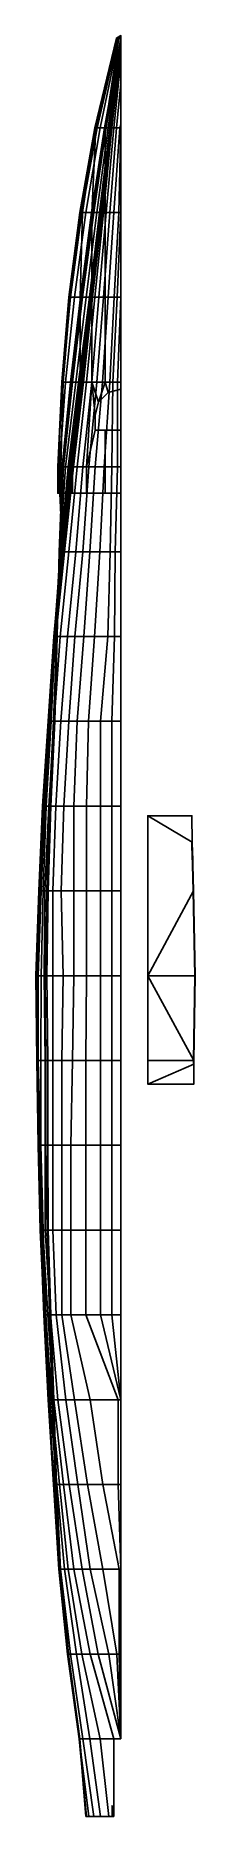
# Model space of a CAD drawing. Extents: x -4.7 to 4.1, y -48.9 to 48.9.
import ezdxf

# ---------------------------------------------------------------- set-up
doc = ezdxf.new("R2010")
doc.units = 0
doc.layers.add('H2', color=6, linetype='CONTINUOUS')
doc.layers.add('S2', color=6, linetype='CONTINUOUS')

msp = doc.modelspace()

# ---------------------------------------------------------------- linework, layer by layer
at = {"layer": 'H2'}
for points in [[(-0.25, 48.79, 4.86), (0, 48.93, 4.86), (0, 48.92, 4.9), (-0.2, 48.79, 4.9)], [(-0.25, 48.79, 4.81), (0, 48.93, 4.81), (0, 48.93, 4.86), (-0.25, 48.79, 4.86)], [(-0.21, 48.79, 4.7), (0, 48.92, 4.7), (0, 48.93, 4.81), (-0.25, 48.79, 4.81)], [(-1.36, 43.87, 4.52), (-0.19, 48.79, 4.52), (-0.21, 48.79, 4.7), (-1.44, 43.87, 4.7)], [(-1.44, 43.87, 4.7), (-0.21, 48.79, 4.7), (-0.25, 48.79, 4.81), (-1.43, 43.87, 4.83)], [(-1.43, 43.87, 4.83), (-0.25, 48.79, 4.81), (-0.25, 48.79, 4.86), (-1.42, 43.87, 4.86)], [(-1.42, 43.87, 4.86), (-0.25, 48.79, 4.86), (-0.2, 48.79, 4.9), (-1.39, 43.87, 4.9)], [(-1.39, 43.87, 4.9), (-0.2, 48.79, 4.9), (-0.12, 48.79, 4.92), (-0.87, 43.87, 4.98)], [(-1.31, 43.87, 4.35), (-0.17, 48.79, 4.35), (-0.19, 48.79, 4.52), (-1.36, 43.87, 4.52)], [(-1.15, 43.87, 3.82), (-0.11, 48.79, 3.82), (-0.17, 48.79, 4.35), (-1.31, 43.87, 4.35)], [(-0.91, 43.87, 2.72), (0, 48.79, 2.72), (-0.11, 48.79, 3.82), (-1.15, 43.87, 3.82)], [(-0.89, 43.87, 2.54), (0, 48.78, 2.54), (0, 48.79, 2.72), (-0.91, 43.87, 2.72)], [(-0.82, 43.87, 2.2), (0, 48.75, 2.2), (0, 48.78, 2.54), (-0.89, 43.87, 2.54)], [(-0.87, 43.87, 4.98), (-0.12, 48.79, 4.92), (0, 48.79, 4.92), (0, 43.87, 5.02)], [(-0.71, 43.87, 1.35), (0, 48.7, 1.35), (0, 48.75, 2.2), (-0.82, 43.87, 2.2)], [(-0.62, 43.87, 0.42), (0, 48.62, 0.42), (0, 48.7, 1.35), (-0.71, 43.87, 1.35)], [(-0.59, 43.87), (0, 48.6), (0, 48.62, 0.42), (-0.62, 43.87, 0.42)], [(-0.58, 43.87, -0.25), (0, 48.58, -0.25), (0, 48.6), (-0.59, 43.87)], [(-0.56, 43.87, -0.53), (0, 48.53, -0.53), (0, 48.58, -0.25), (-0.58, 43.87, -0.25)], [(-0.54, 43.87, -0.83), (0, 48.47, -0.83), (0, 48.53, -0.53), (-0.56, 43.87, -0.53)], [(-0.51, 43.87, -1.38), (0, 48.17, -1.38), (0, 48.47, -0.83), (-0.54, 43.87, -0.83)], [(-0.4, 43.87, -1.91), (0, 47.58, -1.91), (0, 48.17, -1.38), (-0.51, 43.87, -1.38)], [(-0.19, 48.79, 4.52), (0, 48.9, 4.52), (0, 48.92, 4.7), (-0.21, 48.79, 4.7)], [(-0.2, 48.79, 4.9), (0, 48.92, 4.9), (0, 48.92, 4.9), (-0.12, 48.79, 4.92)], [(-0.17, 48.79, 4.35), (0, 48.89, 4.35), (0, 48.9, 4.52), (-0.19, 48.79, 4.52)], [(-0.11, 48.79, 3.82), (0, 48.85, 3.82), (0, 48.89, 4.35), (-0.17, 48.79, 4.35)], [(-0.12, 48.79, 4.92), (0, 48.92, 4.9), (0, 48.92, 4.9), (0, 48.79, 4.92)], [(0, 48.79, 2.72), (0, 48.79, 2.72), (0, 48.85, 3.82), (-0.11, 48.79, 3.82)], [(-0.25, 43.87, -2.29), (0, 46.3, -2.29), (0, 47.58, -1.91), (-0.4, 43.87, -1.91)], [(-0.06, 43.87, -2.61), (0, 44.05, -2.61), (0, 46.3, -2.29), (-0.25, 43.87, -2.29)], [(0, 43.87, -2.64), (0, 43.87, -2.64), (0, 44.05, -2.61), (-0.06, 43.87, -2.61)], [(-2.26, 39.21, 4.61), (-1.44, 43.87, 4.7), (-1.43, 43.87, 4.83), (-2.2, 39.21, 4.76)], [(-2.22, 39.21, 4.52), (-1.36, 43.87, 4.52), (-1.44, 43.87, 4.7), (-2.26, 39.21, 4.61)], [(-2.15, 39.21, 4.35), (-1.31, 43.87, 4.35), (-1.36, 43.87, 4.52), (-2.22, 39.21, 4.52)], [(-2.2, 39.21, 4.76), (-1.43, 43.87, 4.83), (-1.42, 43.87, 4.86), (-2.11, 39.21, 4.81)], [(-1.94, 39.21, 3.82), (-1.15, 43.87, 3.82), (-1.31, 43.87, 4.35), (-2.15, 39.21, 4.35)], [(-2.11, 39.21, 4.81), (-1.42, 43.87, 4.86), (-1.39, 43.87, 4.9), (-1.61, 39.21, 4.9)], [(-1.62, 39.21, 2.72), (-0.91, 43.87, 2.72), (-1.15, 43.87, 3.82), (-1.94, 39.21, 3.82)], [(-1.58, 39.21, 2.54), (-0.89, 43.87, 2.54), (-0.91, 43.87, 2.72), (-1.62, 39.21, 2.72)], [(-1.61, 39.21, 4.9), (-1.39, 43.87, 4.9), (-0.87, 43.87, 4.98), (-0.87, 39.21, 4.98)], [(-1.49, 39.21, 2.2), (-0.82, 43.87, 2.2), (-0.89, 43.87, 2.54), (-1.58, 39.21, 2.54)], [(-1.33, 39.21, 1.35), (-0.71, 43.87, 1.35), (-0.82, 43.87, 2.2), (-1.49, 39.21, 2.2)], [(-1.19, 39.21, 0.42), (-0.62, 43.87, 0.42), (-0.71, 43.87, 1.35), (-1.33, 39.21, 1.35)], [(-1.13, 39.21), (-0.59, 43.87), (-0.62, 43.87, 0.42), (-1.19, 39.21, 0.42)], [(-1.11, 39.21, -0.25), (-0.58, 43.87, -0.25), (-0.59, 43.87), (-1.13, 39.21)], [(-1.07, 39.21, -0.53), (-0.56, 43.87, -0.53), (-0.58, 43.87, -0.25), (-1.11, 39.21, -0.25)], [(-1.04, 39.21, -0.83), (-0.54, 43.87, -0.83), (-0.56, 43.87, -0.53), (-1.07, 39.21, -0.53)], [(-0.97, 39.21, -1.38), (-0.51, 43.87, -1.38), (-0.54, 43.87, -0.83), (-1.04, 39.21, -0.83)], [(-0.82, 39.21, -1.91), (-0.4, 43.87, -1.91), (-0.51, 43.87, -1.38), (-0.97, 39.21, -1.38)], [(-0.87, 39.21, 4.98), (-0.87, 43.87, 4.98), (0, 43.87, 5.02), (0, 39.21, 5.02)], [(-0.62, 39.21, -2.29), (-0.25, 43.87, -2.29), (-0.4, 43.87, -1.91), (-0.82, 39.21, -1.91)], [(-0.4, 39.21, -2.61), (-0.06, 43.87, -2.61), (-0.25, 43.87, -2.29), (-0.62, 39.21, -2.29)], [(-0.12, 39.21, -2.9), (0, 43.87, -2.64), (-0.06, 43.87, -2.61), (-0.4, 39.21, -2.61)], [(0, 39.21, -2.93), (0, 43.87, -2.64), (0, 43.87, -2.64), (-0.12, 39.21, -2.9)], [(-2.83, 34.55, 4.45), (-2.22, 39.21, 4.52), (-2.26, 39.21, 4.61), (-2.87, 34.55, 4.54)], [(-2.87, 34.55, 4.54), (-2.26, 39.21, 4.61), (-2.2, 39.21, 4.76), (-2.8, 34.55, 4.69)], [(-2.78, 34.55, 4.35), (-2.15, 39.21, 4.35), (-2.22, 39.21, 4.52), (-2.83, 34.55, 4.45)], [(-2.8, 34.55, 4.69), (-2.2, 39.21, 4.76), (-2.11, 39.21, 4.81), (-2.25, 34.55, 4.81)], [(-2.56, 34.55, 3.82), (-1.94, 39.21, 3.82), (-2.15, 39.21, 4.35), (-2.78, 34.55, 4.35)], [(-2.23, 34.55, 2.72), (-1.62, 39.21, 2.72), (-1.94, 39.21, 3.82), (-2.56, 34.55, 3.82)], [(-2.25, 34.55, 4.81), (-2.11, 39.21, 4.81), (-1.61, 39.21, 4.9), (-1.61, 34.55, 4.9)], [(-2.19, 34.55, 2.54), (-1.58, 39.21, 2.54), (-1.62, 39.21, 2.72), (-2.23, 34.55, 2.72)], [(-2.11, 34.55, 2.2), (-1.49, 39.21, 2.2), (-1.58, 39.21, 2.54), (-2.19, 34.55, 2.54)], [(-1.92, 34.55, 1.35), (-1.33, 39.21, 1.35), (-1.49, 39.21, 2.2), (-2.11, 34.55, 2.2)], [(-1.74, 34.55, 0.42), (-1.19, 39.21, 0.42), (-1.33, 39.21, 1.35), (-1.92, 34.55, 1.35)], [(-1.67, 34.55), (-1.13, 39.21), (-1.19, 39.21, 0.42), (-1.74, 34.55, 0.42)], [(-1.64, 34.55, -0.25), (-1.11, 39.21, -0.25), (-1.13, 39.21), (-1.67, 34.55)], [(-1.59, 34.55, -0.53), (-1.07, 39.21, -0.53), (-1.11, 39.21, -0.25), (-1.64, 34.55, -0.25)], [(-1.61, 34.55, 4.9), (-1.61, 39.21, 4.9), (-0.87, 39.21, 4.98), (-0.87, 34.55, 4.98)], [(-1.56, 34.55, -0.83), (-1.04, 39.21, -0.83), (-1.07, 39.21, -0.53), (-1.59, 34.55, -0.53)], [(-1.44, 34.55, -1.38), (-0.97, 39.21, -1.38), (-1.04, 39.21, -0.83), (-1.56, 34.55, -0.83)], [(-1.22, 34.55, -1.91), (-0.82, 39.21, -1.91), (-0.97, 39.21, -1.38), (-1.44, 34.55, -1.38)], [(-0.97, 34.55, -2.29), (-0.62, 39.21, -2.29), (-0.82, 39.21, -1.91), (-1.22, 34.55, -1.91)], [(-0.7, 34.55, -2.61), (-0.4, 39.21, -2.61), (-0.62, 39.21, -2.29), (-0.97, 34.55, -2.29)], [(-0.87, 34.55, 4.98), (-0.87, 39.21, 4.98), (0, 39.21, 5.02), (0, 34.55, 5.02)], [(-0.37, 34.55, -2.9), (-0.12, 39.21, -2.9), (-0.4, 39.21, -2.61), (-0.7, 34.55, -2.61)], [(-0.2, 34.55, -3.02), (0, 39.21, -2.93), (-0.12, 39.21, -2.9), (-0.37, 34.55, -2.9)], [(0, 34.55, -3.14), (0, 39.21, -2.93), (0, 39.21, -2.93), (-0.2, 34.55, -3.02)], [(-3.22, 29.89, 4.35), (-2.78, 34.55, 4.35), (-2.83, 34.55, 4.45), (-3.26, 29.89, 4.45)], [(-3.26, 29.89, 4.45), (-2.83, 34.55, 4.45), (-2.87, 34.55, 4.54), (-3.26, 29.89, 4.54)], [(-3.26, 29.89, 4.54), (-2.87, 34.55, 4.54), (-2.8, 34.55, 4.69), (-3.19, 29.89, 4.69)], [(-3.05, 29.89, 3.82), (-2.56, 34.55, 3.82), (-2.78, 34.55, 4.35), (-3.22, 29.89, 4.35)], [(-3.19, 29.89, 4.69), (-2.8, 34.55, 4.69), (-2.25, 34.55, 4.81), (-2.25, 29.89, 4.89)], [(-2.77, 29.89, 2.72), (-2.23, 34.55, 2.72), (-2.56, 34.55, 3.82), (-3.05, 29.89, 3.82)], [(-2.74, 29.89, 2.54), (-2.19, 34.55, 2.54), (-2.23, 34.55, 2.72), (-2.77, 29.89, 2.72)], [(-2.67, 29.89, 2.2), (-2.11, 34.55, 2.2), (-2.19, 34.55, 2.54), (-2.74, 29.89, 2.54)], [(-2.49, 29.89, 1.35), (-1.92, 34.55, 1.35), (-2.11, 34.55, 2.2), (-2.67, 29.89, 2.2)], [(-2.33, 29.89, 0.42), (-1.74, 34.55, 0.42), (-1.92, 34.55, 1.35), (-2.49, 29.89, 1.35)], [(-2.25, 29.89), (-1.67, 34.55), (-1.74, 34.55, 0.42), (-2.33, 29.89, 0.42)], [(-2.2, 29.89, -0.25), (-1.64, 34.55, -0.25), (-1.67, 34.55), (-2.25, 29.89)], [(-2.25, 29.89, 4.89), (-2.25, 34.55, 4.81), (-1.61, 34.55, 4.9), (-1.61, 29.89, 4.97)], [(-2.14, 29.89, -0.53), (-1.59, 34.55, -0.53), (-1.64, 34.55, -0.25), (-2.2, 29.89, -0.25)], [(-2.06, 29.89, -0.83), (-1.56, 34.55, -0.83), (-1.59, 34.55, -0.53), (-2.14, 29.89, -0.53)], [(-1.89, 29.89, -1.38), (-1.44, 34.55, -1.38), (-1.56, 34.55, -0.83), (-2.06, 29.89, -0.83)], [(-1.61, 29.89, -1.91), (-1.22, 34.55, -1.91), (-1.44, 34.55, -1.38), (-1.89, 29.89, -1.38)], [(-1.33, 29.89, -2.29), (-0.97, 34.55, -2.29), (-1.22, 34.55, -1.91), (-1.61, 29.89, -1.91)], [(-1.61, 29.89, 4.97), (-1.61, 34.55, 4.9), (-0.87, 34.55, 4.98), (-0.87, 29.89, 5.01)], [(-1.01, 29.89, -2.61), (-0.7, 34.55, -2.61), (-0.97, 34.55, -2.29), (-1.33, 29.89, -2.29)], [(-0.62, 29.89, -2.9), (-0.37, 34.55, -2.9), (-0.7, 34.55, -2.61), (-1.01, 29.89, -2.61)], [(-0.87, 29.89, 5.01), (-0.87, 34.55, 4.98), (0, 34.55, 5.02), (0, 29.89, 5.05)], [(-0.44, 29.89, -3.02), (-0.2, 34.55, -3.02), (-0.37, 34.55, -2.9), (-0.62, 29.89, -2.9)], [(-0.19, 29.89, -3.14), (0, 34.55, -3.14), (-0.2, 34.55, -3.02), (-0.44, 29.89, -3.02)], [(0, 29.89, -3.21), (0, 34.55, -3.14), (0, 34.55, -3.14), (-0.19, 29.89, -3.14)], [(-3.48, 25.23, 4.45), (-3.26, 29.89, 4.45), (-3.26, 29.89, 4.54), (-3.44, 25.23, 4.59)], [(-3.48, 25.23, 4.35), (-3.22, 29.89, 4.35), (-3.26, 29.89, 4.45), (-3.48, 25.23, 4.45)], [(-3.39, 25.23, 3.82), (-3.05, 29.89, 3.82), (-3.22, 29.89, 4.35), (-3.48, 25.23, 4.35)], [(-3.44, 25.23, 4.59), (-3.26, 29.89, 4.54), (-3.19, 29.89, 4.69), (-3.31, 25.23, 4.76)], [(-3.24, 25.23, 2.72), (-2.77, 29.89, 2.72), (-3.05, 29.89, 3.82), (-3.39, 25.23, 3.82)], [(-3.31, 25.23, 4.76), (-3.19, 29.89, 4.69), (-2.25, 29.89, 4.89), (-2.66, 25.23, 4.89)], [(-3.21, 25.23, 2.54), (-2.74, 29.89, 2.54), (-2.77, 29.89, 2.72), (-3.24, 25.23, 2.72)], [(-3.17, 25.23, 2.2), (-2.67, 29.89, 2.2), (-2.74, 29.89, 2.54), (-3.21, 25.23, 2.54)], [(-3.05, 25.23, 1.35), (-2.49, 29.89, 1.35), (-2.67, 29.89, 2.2), (-3.17, 25.23, 2.2)], [(-2.9, 25.23, 0.42), (-2.33, 29.89, 0.42), (-2.49, 29.89, 1.35), (-3.05, 25.23, 1.35)], [(-2.82, 25.23), (-2.25, 29.89), (-2.33, 29.89, 0.42), (-2.9, 25.23, 0.42)], [(-2.76, 25.23, -0.25), (-2.2, 29.89, -0.25), (-2.25, 29.89), (-2.82, 25.23)], [(-2.69, 25.23, -0.53), (-2.14, 29.89, -0.53), (-2.2, 29.89, -0.25), (-2.76, 25.23, -0.25)], [(-2.62, 25.23, -0.83), (-2.06, 29.89, -0.83), (-2.14, 29.89, -0.53), (-2.69, 25.23, -0.53)], [(-2.66, 25.23, 4.89), (-2.25, 29.89, 4.89), (-1.61, 29.89, 4.97), (-1.89, 25.23, 4.97)], [(-2.42, 25.23, -1.38), (-1.89, 29.89, -1.38), (-2.06, 29.89, -0.83), (-2.62, 25.23, -0.83)], [(-2.1, 25.23, -1.91), (-1.61, 29.89, -1.91), (-1.89, 29.89, -1.38), (-2.42, 25.23, -1.38)], [(-1.76, 25.23, -2.29), (-1.33, 29.89, -2.29), (-1.61, 29.89, -1.91), (-2.1, 25.23, -1.91)], [(-1.89, 25.23, 4.97), (-1.61, 29.89, 4.97), (-1.42, 28.08, 4.985), (-1.42, 27.24, 4.985)], [(-1.42, 25.23, -2.61), (-1.01, 29.89, -2.61), (-1.33, 29.89, -2.29), (-1.76, 25.23, -2.29)], [(-1.42, 28.08, 4.985), (-1.61, 29.89, 4.97), (-1.23, 28.79, 4.994), (-1.42, 28.08, 4.985)], [(-1.23, 28.79, 4.994), (-1.61, 29.89, 4.97), (-0.87, 29.89, 5.01), (-1.23, 28.79, 4.994)], [(-0.92, 25.23, -2.9), (-0.62, 29.89, -2.9), (-1.01, 29.89, -2.61), (-1.42, 25.23, -2.61)], [(-0.71, 29.31, 5.017), (-1.23, 28.79, 4.994), (-0.87, 29.89, 5.01), (-0.71, 29.31, 5.017)], [(-0.51, 25.23, -3.12), (-0.44, 29.89, -3.02), (-0.62, 29.89, -2.9), (-0.92, 25.23, -2.9)], [(-0.71, 29.31, 5.017), (-0.87, 29.89, 5.01), (0, 29.89, 5.05), (0, 29.5, 5.05)], [(-0.19, 25.23, -3.21), (-0.19, 29.89, -3.14), (-0.44, 29.89, -3.02), (-0.51, 25.23, -3.12)], [(0, 25.23, -3.21), (0, 29.89, -3.21), (-0.19, 29.89, -3.14), (-0.19, 25.23, -3.21)], [(-1.89, 25.23, 4.97), (-1.42, 27.24, 4.985), (-0.87, 27.24, 5.01), (-0.87, 25.23, 5.01)], [(-0.87, 25.23, 5.01), (-0.87, 27.24, 5.01), (0, 27.24, 5.05), (0, 25.23, 5.05)], [(-3.48, 23.78, 4.45), (-3.48, 25.23, 4.45), (-3.44, 25.23, 4.59), (-3.44, 23.78, 4.59)], [(-3.48, 23.78, 4.35), (-3.48, 25.23, 4.35), (-3.48, 25.23, 4.45), (-3.48, 23.78, 4.45)], [(-3.39, 24.17, 3.72), (-3.39, 25.23, 3.82), (-3.48, 25.23, 4.35), (-3.48, 24.18, 4.35)], [(-3.46, 24.18, 4.35), (-3.46, 25.23, 4.35), (-3.37, 25.23, 3.82), (-3.37, 24.17, 3.72)], [(-3.46, 23.78, 4.45), (-3.46, 25.23, 4.45), (-3.46, 25.23, 4.35), (-3.46, 23.78, 4.35)], [(-3.42, 23.78, 4.59), (-3.42, 25.23, 4.59), (-3.46, 25.23, 4.45), (-3.46, 23.78, 4.45)], [(-3.44, 23.78, 4.59), (-3.44, 25.23, 4.59), (-3.31, 25.23, 4.76), (-3.31, 23.78, 4.76)], [(-3.3, 23.78, 4.75), (-3.3, 25.23, 4.75), (-3.42, 25.23, 4.59), (-3.42, 23.78, 4.59)], [(-3.39, 20.57, 2.2), (-3.17, 25.23, 2.2), (-3.21, 25.23, 2.54), (-3.4, 20.57, 2.54)], [(-3.37, 20.57, 1.35), (-3.05, 25.23, 1.35), (-3.17, 25.23, 2.2), (-3.39, 20.57, 2.2)], [(-3.317, 22.6, 2.54), (-3.24, 25.23, 2.72), (-3.39, 25.23, 3.82), (-3.317, 22.6, 2.54)], [(-3.317, 22.6, 2.54), (-3.39, 25.23, 3.82), (-3.39, 24.17, 3.72), (-3.317, 22.6, 2.54)], [(-3.32, 20.57, 0.42), (-2.9, 25.23, 0.42), (-3.05, 25.23, 1.35), (-3.37, 20.57, 1.35)], [(-3.297, 22.6, 2.54), (-3.37, 25.23, 3.82), (-3.22, 25.23, 2.72), (-3.297, 22.6, 2.54)], [(-3.297, 22.6, 2.54), (-3.37, 24.17, 3.72), (-3.37, 25.23, 3.82), (-3.297, 22.6, 2.54)], [(-3.27, 20.57), (-2.82, 25.23), (-2.9, 25.23, 0.42), (-3.32, 20.57, 0.42)], [(-3.317, 22.6, 2.54), (-3.21, 25.23, 2.54), (-3.24, 25.23, 2.72), (-3.317, 22.6, 2.54)], [(-3.31, 23.78, 4.76), (-3.31, 25.23, 4.76), (-2.66, 25.23, 4.89), (-2.66, 23.78, 4.89)], [(-2.66, 23.78, 4.88), (-2.66, 25.23, 4.88), (-3.3, 25.23, 4.75), (-3.3, 23.78, 4.75)], [(-3.297, 22.6, 2.54), (-3.22, 25.23, 2.72), (-3.19, 25.23, 2.54), (-3.297, 22.6, 2.54)], [(-3.23, 20.57, -0.25), (-2.76, 25.23, -0.25), (-2.82, 25.23), (-3.27, 20.57)], [(-3.2, 20.57, -0.53), (-2.69, 25.23, -0.53), (-2.76, 25.23, -0.25), (-3.23, 20.57, -0.25)], [(-3.1, 20.57, -0.83), (-2.62, 25.23, -0.83), (-2.69, 25.23, -0.53), (-3.2, 20.57, -0.53)], [(-2.87, 20.57, -1.38), (-2.42, 25.23, -1.38), (-2.62, 25.23, -0.83), (-3.1, 20.57, -0.83)], [(-2.48, 20.57, -1.91), (-2.1, 25.23, -1.91), (-2.42, 25.23, -1.38), (-2.87, 20.57, -1.38)], [(-2.66, 23.78, 4.89), (-2.66, 25.23, 4.89), (-1.89, 25.23, 4.97), (-1.89, 23.78, 4.97)], [(-1.89, 23.78, 4.96), (-1.89, 25.23, 4.96), (-2.66, 25.23, 4.88), (-2.66, 23.78, 4.88)], [(-2.1, 20.57, -2.29), (-1.76, 25.23, -2.29), (-2.1, 25.23, -1.91), (-2.48, 20.57, -1.91)], [(-1.72, 20.57, -2.61), (-1.42, 25.23, -2.61), (-1.76, 25.23, -2.29), (-2.1, 20.57, -2.29)], [(-1.89, 23.78, 4.97), (-1.89, 25.23, 4.97), (-0.87, 25.23, 5.01), (-0.87, 23.78, 5.01)], [(-0.87, 23.78, 5), (-0.87, 25.23, 5), (-1.89, 25.23, 4.96), (-1.89, 23.78, 4.96)], [(-1.17, 20.57, -2.9), (-0.92, 25.23, -2.9), (-1.42, 25.23, -2.61), (-1.72, 20.57, -2.61)], [(-0.6, 20.57, -3.12), (-0.51, 25.23, -3.12), (-0.92, 25.23, -2.9), (-1.17, 20.57, -2.9)], [(-0.87, 23.78, 5.01), (-0.87, 25.23, 5.01), (0, 25.23, 5.05), (0, 23.78, 5.05)], [(0, 23.78, 5.04), (0, 25.23, 5.04), (-0.87, 25.23, 5), (-0.87, 23.78, 5)], [(-0.32, 20.57, -3.21), (-0.19, 25.23, -3.21), (-0.51, 25.23, -3.12), (-0.6, 20.57, -3.12)], [(0, 20.57, -3.3), (0, 25.23, -3.21), (-0.19, 25.23, -3.21), (-0.32, 20.57, -3.21)], [(-3.37, 24.17, 3.72), (-3.39, 24.17, 3.72), (-3.48, 24.18, 4.35), (-3.46, 24.18, 4.35)], [(-3.46, 23.78, 4.45), (-3.48, 23.78, 4.45), (-3.44, 23.78, 4.59), (-3.42, 23.78, 4.59)], [(-3.46, 23.78, 4.35), (-3.48, 23.78, 4.35), (-3.48, 23.78, 4.45), (-3.46, 23.78, 4.45)], [(-3.42, 23.78, 4.59), (-3.44, 23.78, 4.59), (-3.31, 23.78, 4.76), (-3.3, 23.78, 4.75)], [(-3.297, 22.6, 2.54), (-3.317, 22.6, 2.54), (-3.39, 24.17, 3.72), (-3.37, 24.17, 3.72)], [(-3.3, 23.78, 4.75), (-3.31, 23.78, 4.76), (-2.66, 23.78, 4.89), (-2.66, 23.78, 4.88)], [(-2.66, 23.78, 4.88), (-2.66, 23.78, 4.89), (-1.89, 23.78, 4.97), (-1.89, 23.78, 4.96)], [(-1.89, 23.78, 4.96), (-1.89, 23.78, 4.97), (-0.87, 23.78, 5.01), (-0.87, 23.78, 5)], [(-0.87, 23.78, 5), (-0.87, 23.78, 5.01), (0, 23.78, 5.05), (0, 23.78, 5.04)], [(-3.7, 15.91), (-3.27, 20.57), (-3.32, 20.57, 0.42), (-3.67, 15.91, 0.42)], [(-3.7, 15.91, -0.25), (-3.23, 20.57, -0.25), (-3.27, 20.57), (-3.7, 15.91)], [(-3.66, 15.91, -0.53), (-3.2, 20.57, -0.53), (-3.23, 20.57, -0.25), (-3.7, 15.91, -0.25)], [(-3.67, 15.91, 0.42), (-3.32, 20.57, 0.42), (-3.37, 20.57, 1.35), (-3.62, 15.91, 1.35)], [(-3.58, 15.91, -0.83), (-3.1, 20.57, -0.83), (-3.2, 20.57, -0.53), (-3.66, 15.91, -0.53)], [(-3.62, 15.91, 1.35), (-3.37, 20.57, 1.35), (-3.39, 20.57, 2.2), (-3.54, 15.91, 2.2)], [(-3.35, 15.91, -1.38), (-2.87, 20.57, -1.38), (-3.1, 20.57, -0.83), (-3.58, 15.91, -0.83)], [(-3.54, 15.91, 2.2), (-3.39, 20.57, 2.2), (-3.4, 20.57, 2.54), (-3.51, 15.91, 2.54)], [(-2.95, 15.91, -1.91), (-2.48, 20.57, -1.91), (-2.87, 20.57, -1.38), (-3.35, 15.91, -1.38)], [(-2.54, 15.91, -2.29), (-2.1, 20.57, -2.29), (-2.48, 20.57, -1.91), (-2.95, 15.91, -1.91)], [(-2.05, 15.91, -2.61), (-1.72, 20.57, -2.61), (-2.1, 20.57, -2.29), (-2.54, 15.91, -2.29)], [(-1.45, 15.91, -2.9), (-1.17, 20.57, -2.9), (-1.72, 20.57, -2.61), (-2.05, 15.91, -2.61)], [(-0.73, 15.91, -3.12), (-0.6, 20.57, -3.12), (-1.17, 20.57, -2.9), (-1.45, 15.91, -2.9)], [(-0.36, 15.91, -3.21), (-0.32, 20.57, -3.21), (-0.6, 20.57, -3.12), (-0.73, 15.91, -3.12)], [(0, 15.91, -3.3), (0, 20.57, -3.3), (-0.32, 20.57, -3.21), (-0.36, 15.91, -3.21)], [(-4, 11.25), (-3.7, 15.91), (-3.67, 15.91, 0.42), (-3.97, 11.25, 0.42)], [(-4, 11.25, -0.25), (-3.7, 15.91, -0.25), (-3.7, 15.91), (-4, 11.25)], [(-3.98, 11.25, -0.53), (-3.66, 15.91, -0.53), (-3.7, 15.91, -0.25), (-4, 11.25, -0.25)], [(-3.91, 11.25, -0.83), (-3.58, 15.91, -0.83), (-3.66, 15.91, -0.53), (-3.98, 11.25, -0.53)], [(-3.97, 11.25, 0.42), (-3.67, 15.91, 0.42), (-3.62, 15.91, 1.35), (-3.85, 11.25, 1.35)], [(-3.68, 11.25, -1.38), (-3.35, 15.91, -1.38), (-3.58, 15.91, -0.83), (-3.91, 11.25, -0.83)], [(-3.85, 11.25, 1.35), (-3.62, 15.91, 1.35), (-3.54, 15.91, 2.2), (-3.72, 11.25, 2.2)], [(-3.72, 11.25, 2.2), (-3.54, 15.91, 2.2), (-3.51, 15.91, 2.54), (-3.65, 11.25, 2.54)], [(-3.31, 11.25, -1.91), (-2.95, 15.91, -1.91), (-3.35, 15.91, -1.38), (-3.68, 11.25, -1.38)], [(-2.87, 11.25, -2.29), (-2.54, 15.91, -2.29), (-2.95, 15.91, -1.91), (-3.31, 11.25, -1.91)], [(-2.41, 11.25, -2.61), (-2.05, 15.91, -2.61), (-2.54, 15.91, -2.29), (-2.87, 11.25, -2.29)], [(-1.78, 11.25, -2.9), (-1.45, 15.91, -2.9), (-2.05, 15.91, -2.61), (-2.41, 11.25, -2.61)], [(-1.12, 11.25, -3.12), (-0.73, 15.91, -3.12), (-1.45, 15.91, -2.9), (-1.78, 11.25, -2.9)], [(-0.5, 11.25, -3.21), (-0.36, 15.91, -3.21), (-0.73, 15.91, -3.12), (-1.12, 11.25, -3.12)], [(0, 11.25, -3.3), (0, 15.91, -3.3), (-0.36, 15.91, -3.21), (-0.5, 11.25, -3.21)], [(-4.28, 6.59, -0.53), (-3.98, 11.25, -0.53), (-4, 11.25, -0.25), (-4.32, 6.59, -0.25)], [(-4.32, 6.59, -0.25), (-4, 11.25, -0.25), (-4, 11.25), (-4.32, 6.59)], [(-4.32, 6.59), (-4, 11.25), (-3.97, 11.25, 0.42), (-4.26, 6.59, 0.42)], [(-4.2, 6.59, -0.83), (-3.91, 11.25, -0.83), (-3.98, 11.25, -0.53), (-4.28, 6.59, -0.53)], [(-4.26, 6.59, 0.42), (-3.97, 11.25, 0.42), (-3.85, 11.25, 1.35), (-4.12, 6.59, 1.35)], [(-3.97, 6.59, -1.38), (-3.68, 11.25, -1.38), (-3.91, 11.25, -0.83), (-4.2, 6.59, -0.83)], [(-4.12, 6.59, 1.35), (-3.85, 11.25, 1.35), (-3.72, 11.25, 2.2), (-3.95, 6.59, 2.2)], [(-3.58, 6.59, -1.91), (-3.31, 11.25, -1.91), (-3.68, 11.25, -1.38), (-3.97, 6.59, -1.38)], [(-3.95, 6.59, 2.2), (-3.72, 11.25, 2.2), (-3.65, 11.25, 2.54), (-3.87, 6.59, 2.52)], [(-3.14, 6.59, -2.29), (-2.87, 11.25, -2.29), (-3.31, 11.25, -1.91), (-3.58, 6.59, -1.91)], [(-2.6, 6.59, -2.61), (-2.41, 11.25, -2.61), (-2.87, 11.25, -2.29), (-3.14, 6.59, -2.29)], [(-1.89, 6.59, -2.9), (-1.78, 11.25, -2.9), (-2.41, 11.25, -2.61), (-2.6, 6.59, -2.61)], [(-1.13, 6.59, -3.12), (-1.12, 11.25, -3.12), (-1.78, 11.25, -2.9), (-1.89, 6.59, -2.9)], [(-0.5, 6.59, -3.23), (-0.5, 11.25, -3.21), (-1.12, 11.25, -3.12), (-1.13, 6.59, -3.12)], [(0, 6.59, -3.3), (0, 11.25, -3.3), (-0.5, 11.25, -3.21), (-0.5, 6.59, -3.23)], [(-4.53, 1.93), (-4.32, 6.59), (-4.26, 6.59, 0.42), (-4.47, 1.93, 0.42)], [(-4.53, 1.93, -0.25), (-4.32, 6.59, -0.25), (-4.32, 6.59), (-4.53, 1.93)], [(-4.48, 1.93, -0.53), (-4.28, 6.59, -0.53), (-4.32, 6.59, -0.25), (-4.53, 1.93, -0.25)], [(-4.4, 1.93, -0.83), (-4.2, 6.59, -0.83), (-4.28, 6.59, -0.53), (-4.48, 1.93, -0.53)], [(-4.47, 1.93, 0.42), (-4.26, 6.59, 0.42), (-4.12, 6.59, 1.35), (-4.28, 1.93, 1.35)], [(-4.19, 1.93, -1.38), (-3.97, 6.59, -1.38), (-4.2, 6.59, -0.83), (-4.4, 1.93, -0.83)], [(-4.28, 1.93, 1.35), (-4.12, 6.59, 1.35), (-3.95, 6.59, 2.2), (-4.08, 1.93, 2.2)], [(-3.75, 1.93, -1.91), (-3.58, 6.59, -1.91), (-3.97, 6.59, -1.38), (-4.19, 1.93, -1.38)], [(-4.08, 1.93, 2.2), (-3.95, 6.59, 2.2), (-3.87, 6.59, 2.52), (-4, 1.93, 2.5)], [(-3.3, 1.93, -2.29), (-3.14, 6.59, -2.29), (-3.58, 6.59, -1.91), (-3.75, 1.93, -1.91)], [(-2.6, 1.93, -2.69), (-2.6, 6.59, -2.61), (-3.14, 6.59, -2.29), (-3.3, 1.93, -2.29)], [(-1.89, 1.93, -2.94), (-1.89, 6.59, -2.9), (-2.6, 6.59, -2.61), (-2.6, 1.93, -2.69)], [(-1.13, 1.93, -3.12), (-1.13, 6.59, -3.12), (-1.89, 6.59, -2.9), (-1.89, 1.93, -2.94)], [(-0.5, 1.93, -3.23), (-0.5, 6.59, -3.23), (-1.13, 6.59, -3.12), (-1.13, 1.93, -3.12)], [(0, 1.93, -3.3), (0, 6.59, -3.3), (-0.5, 6.59, -3.23), (-0.5, 1.93, -3.23)], [(-4.68, -2.73), (-4.53, 1.93), (-4.47, 1.93, 0.42), (-4.61, -2.73, 0.42)], [(-4.68, -2.73, -0.25), (-4.53, 1.93, -0.25), (-4.53, 1.93), (-4.68, -2.73)], [(-4.65, -2.73, -0.53), (-4.48, 1.93, -0.53), (-4.53, 1.93, -0.25), (-4.68, -2.73, -0.25)], [(-4.56, -2.73, -0.83), (-4.4, 1.93, -0.83), (-4.48, 1.93, -0.53), (-4.65, -2.73, -0.53)], [(-4.61, -2.73, 0.42), (-4.47, 1.93, 0.42), (-4.28, 1.93, 1.35), (-4.4, -2.73, 1.35)], [(-4.23, -2.73, -1.55), (-4.19, 1.93, -1.38), (-4.4, 1.93, -0.83), (-4.56, -2.73, -0.83)], [(-4.4, -2.73, 1.35), (-4.28, 1.93, 1.35), (-4.08, 1.93, 2.2), (-4.17, -2.73, 2.2)], [(-3.75, -2.73, -2.06), (-3.75, 1.93, -1.91), (-4.19, 1.93, -1.38), (-4.23, -2.73, -1.55)], [(-4.17, -2.73, 2.2), (-4.08, 1.93, 2.2), (-4, 1.93, 2.5), (-4.08, -2.73, 2.49)], [(-3.19, -2.73, -2.44), (-3.3, 1.93, -2.29), (-3.75, 1.93, -1.91), (-3.75, -2.73, -2.06)], [(-2.6, -2.73, -2.72), (-2.6, 1.93, -2.69), (-3.3, 1.93, -2.29), (-3.19, -2.73, -2.44)], [(-1.89, -2.73, -2.96), (-1.89, 1.93, -2.94), (-2.6, 1.93, -2.69), (-2.6, -2.73, -2.72)], [(-1.13, -2.73, -3.14), (-1.13, 1.93, -3.12), (-1.89, 1.93, -2.94), (-1.89, -2.73, -2.96)], [(-0.5, -2.73, -3.24), (-0.5, 1.93, -3.23), (-1.13, 1.93, -3.12), (-1.13, -2.73, -3.14)], [(0, -2.73, -3.3), (0, 1.93, -3.3), (-0.5, 1.93, -3.23), (-0.5, -2.73, -3.24)], [(-4.64, -7.39), (-4.68, -2.73), (-4.61, -2.73, 0.42), (-4.61, -7.39, 0.42)], [(-4.64, -7.39, -0.25), (-4.68, -2.73, -0.25), (-4.68, -2.73), (-4.64, -7.39)], [(-4.612, -7.39, -0.53), (-4.65, -2.73, -0.53), (-4.68, -2.73, -0.25), (-4.64, -7.39, -0.25)], [(-4.56, -7.39, -0.83), (-4.56, -2.73, -0.83), (-4.65, -2.73, -0.53), (-4.612, -7.39, -0.53)], [(-4.61, -7.39, 0.42), (-4.61, -2.73, 0.42), (-4.4, -2.73, 1.35), (-4.42, -7.39, 1.35)], [(-4.18, -7.39, -1.55), (-4.23, -2.73, -1.55), (-4.56, -2.73, -0.83), (-4.56, -7.39, -0.83)], [(-4.42, -7.39, 1.35), (-4.4, -2.73, 1.35), (-4.17, -2.73, 2.2), (-4.13, -7.39, 2.2)], [(-3.75, -7.39, -2.06), (-3.75, -2.73, -2.06), (-4.23, -2.73, -1.55), (-4.18, -7.39, -1.55)], [(-4.13, -7.39, 2.2), (-4.17, -2.73, 2.2), (-4.08, -2.73, 2.49), (-4.02, -7.39, 2.4)], [(-4.02, -7.39, 2.4), (-4.08, -2.73, 2.49), (-4.08, -2.73, 2.49), (-4.02, -7.39, 2.5)], [(-3.25, -7.39, -2.44), (-3.19, -2.73, -2.44), (-3.75, -2.73, -2.06), (-3.75, -7.39, -2.06)], [(-2.67, -7.39, -2.72), (-2.6, -2.73, -2.72), (-3.19, -2.73, -2.44), (-3.25, -7.39, -2.44)], [(-1.93, -7.39, -2.96), (-1.89, -2.73, -2.96), (-2.6, -2.73, -2.72), (-2.67, -7.39, -2.72)], [(-1.13, -7.39, -3.14), (-1.13, -2.73, -3.14), (-1.89, -2.73, -2.96), (-1.93, -7.39, -2.96)], [(-0.5, -7.39, -3.24), (-0.5, -2.73, -3.24), (-1.13, -2.73, -3.14), (-1.13, -7.39, -3.14)], [(0, -7.39, -3.3), (0, -2.73, -3.3), (-0.5, -2.73, -3.24), (-0.5, -7.39, -3.24)], [(-4.56, -12.05), (-4.64, -7.39), (-4.61, -7.39, 0.42), (-4.56, -12.05, 0.42)], [(-4.54, -12.05, -0.25), (-4.64, -7.39, -0.25), (-4.64, -7.39), (-4.56, -12.05)], [(-4.51, -12.05, -0.53), (-4.612, -7.39, -0.53), (-4.64, -7.39, -0.25), (-4.54, -12.05, -0.25)], [(-4.43, -12.05, -0.83), (-4.56, -7.39, -0.83), (-4.612, -7.39, -0.53), (-4.51, -12.05, -0.53)], [(-4.56, -12.05, 0.42), (-4.61, -7.39, 0.42), (-4.42, -7.39, 1.35), (-4.42, -12.05, 1.35)], [(-4.18, -12.05, -1.38), (-4.18, -7.39, -1.55), (-4.56, -7.39, -0.83), (-4.43, -12.05, -0.83)], [(-4.42, -12.05, 1.35), (-4.42, -7.39, 1.35), (-4.13, -7.39, 2.2), (-4.13, -12.05, 2.2)], [(-3.75, -12.05, -1.96), (-3.75, -7.39, -2.06), (-4.18, -7.39, -1.55), (-4.18, -12.05, -1.38)], [(-4.13, -12.05, 2.2), (-4.13, -7.39, 2.2), (-4.02, -7.39, 2.4), (-4.02, -12.05, 2.4)], [(-4.02, -12.05, 2.4), (-4.02, -7.39, 2.4), (-4.02, -7.39, 2.5), (-4.02, -12.05, 2.5)], [(-3.25, -12.05, -2.38), (-3.25, -7.39, -2.44), (-3.75, -7.39, -2.06), (-3.75, -12.05, -1.96)], [(-2.76, -12.05, -2.68), (-2.67, -7.39, -2.72), (-3.25, -7.39, -2.44), (-3.25, -12.05, -2.38)], [(-1.93, -12.05, -2.96), (-1.93, -7.39, -2.96), (-2.67, -7.39, -2.72), (-2.76, -12.05, -2.68)], [(-1.13, -12.05, -3.14), (-1.13, -7.39, -3.14), (-1.93, -7.39, -2.96), (-1.93, -12.05, -2.96)], [(-0.5, -12.05, -3.24), (-0.5, -7.39, -3.24), (-1.13, -7.39, -3.14), (-1.13, -12.05, -3.14)], [(0, -12.05, -3.3), (0, -7.39, -3.3), (-0.5, -7.39, -3.24), (-0.5, -12.05, -3.24)], [(-4.43, -16.71, 0.42), (-4.56, -12.05, 0.42), (-4.42, -12.05, 1.35), (-4.28, -16.71, 1.35)], [(-4.44, -16.71), (-4.56, -12.05), (-4.56, -12.05, 0.42), (-4.43, -16.71, 0.42)], [(-4.43, -16.71, -0.25), (-4.54, -12.05, -0.25), (-4.56, -12.05), (-4.44, -16.71)], [(-4.38, -16.71, -0.53), (-4.51, -12.05, -0.53), (-4.54, -12.05, -0.25), (-4.43, -16.71, -0.25)], [(-4.31, -16.71, -0.83), (-4.43, -12.05, -0.83), (-4.51, -12.05, -0.53), (-4.38, -16.71, -0.53)], [(-4.18, -16.71, -1.16), (-4.18, -12.05, -1.38), (-4.43, -12.05, -0.83), (-4.31, -16.71, -0.83)], [(-4.28, -16.71, 1.35), (-4.42, -12.05, 1.35), (-4.13, -12.05, 2.2), (-4.07, -16.71, 2.2)], [(-3.75, -16.71, -1.8), (-3.75, -12.05, -1.96), (-4.18, -12.05, -1.38), (-4.18, -16.71, -1.16)], [(-4.07, -16.71, 2.2), (-4.13, -12.05, 2.2), (-4.02, -12.05, 2.4), (-4, -16.71, 2.4)], [(-4, -16.71, 2.4), (-4.02, -12.05, 2.4), (-4.02, -12.05, 2.5), (-4, -16.71, 2.5)], [(-3.25, -16.71, -2.25), (-3.25, -12.05, -2.38), (-3.75, -12.05, -1.96), (-3.75, -16.71, -1.8)], [(-2.76, -16.71, -2.52), (-2.76, -12.05, -2.68), (-3.25, -12.05, -2.38), (-3.25, -16.71, -2.25)], [(-1.93, -16.71, -2.87), (-1.93, -12.05, -2.96), (-2.76, -12.05, -2.68), (-2.76, -16.71, -2.52)], [(-1.13, -16.71, -3.1), (-1.13, -12.05, -3.14), (-1.93, -12.05, -2.96), (-1.93, -16.71, -2.87)], [(-0.5, -16.71, -3.23), (-0.5, -12.05, -3.24), (-1.13, -12.05, -3.14), (-1.13, -16.71, -3.1)], [(0, -16.71, -3.3), (0, -12.05, -3.3), (-0.5, -12.05, -3.24), (-0.5, -16.71, -3.23)], [(-4.19, -21.37, -0.25), (-4.43, -16.71, -0.25), (-4.44, -16.71), (-4.23, -21.37)], [(-4.23, -21.37), (-4.44, -16.71), (-4.43, -16.71, 0.42), (-4.24, -21.37, 0.42)], [(-4.13, -21.37, -0.53), (-4.38, -16.71, -0.53), (-4.43, -16.71, -0.25), (-4.19, -21.37, -0.25)], [(-4.24, -21.37, 0.42), (-4.43, -16.71, 0.42), (-4.28, -16.71, 1.35), (-4.14, -21.37, 1.35)], [(-4.03, -21.37, -0.83), (-4.31, -16.71, -0.83), (-4.38, -16.71, -0.53), (-4.13, -21.37, -0.53)], [(-3.88, -21.37, -1.16), (-4.18, -16.71, -1.16), (-4.31, -16.71, -0.83), (-4.03, -21.37, -0.83)], [(-4.14, -21.37, 1.35), (-4.28, -16.71, 1.35), (-4.07, -16.71, 2.2), (-3.94, -21.37, 2.2)], [(-3.57, -21.37, -1.65), (-3.75, -16.71, -1.8), (-4.18, -16.71, -1.16), (-3.88, -21.37, -1.16)], [(-3.94, -21.37, 2.2), (-4.07, -16.71, 2.2), (-4, -16.71, 2.4), (-3.87, -21.37, 2.42)], [(-3.87, -21.37, 2.42), (-4, -16.71, 2.4), (-4, -16.71, 2.5), (-3.87, -21.37, 2.5)], [(-3.25, -21.37, -1.96), (-3.25, -16.71, -2.25), (-3.75, -16.71, -1.8), (-3.57, -21.37, -1.65)], [(-2.76, -21.37, -2.31), (-2.76, -16.71, -2.52), (-3.25, -16.71, -2.25), (-3.25, -21.37, -1.96)], [(-1.93, -21.37, -2.69), (-1.93, -16.71, -2.87), (-2.76, -16.71, -2.52), (-2.76, -21.37, -2.31)], [(-1.13, -21.37, -2.91), (-1.13, -16.71, -3.1), (-1.93, -16.71, -2.87), (-1.93, -21.37, -2.69)], [(-0.5, -21.37, -3.06), (-0.5, -16.71, -3.23), (-1.13, -16.71, -3.1), (-1.13, -21.37, -2.91)], [(0, -21.37, -3.16), (0, -16.71, -3.3), (-0.5, -16.71, -3.23), (-0.5, -21.37, -3.06)], [(-4.01, -26.03, 0.25), (-4.23, -21.37), (-4.24, -21.37, 0.42), (-4.01, -26.03, 0.77)], [(-4.01, -26.03, 0.77), (-4.24, -21.37, 0.42), (-4.14, -21.37, 1.35), (-3.95, -26.03, 1.35)], [(-3.91, -26.03, -0.25), (-4.19, -21.37, -0.25), (-4.23, -21.37), (-4.01, -26.03, 0.25)], [(-3.83, -26.03, -0.53), (-4.13, -21.37, -0.53), (-4.19, -21.37, -0.25), (-3.91, -26.03, -0.25)], [(-3.95, -26.03, 1.35), (-4.14, -21.37, 1.35), (-3.94, -21.37, 2.2), (-3.78, -26.03, 2.2)], [(-3.69, -26.03, -0.83), (-4.03, -21.37, -0.83), (-4.13, -21.37, -0.53), (-3.83, -26.03, -0.53)], [(-3.48, -26.03, -1.16), (-3.88, -21.37, -1.16), (-4.03, -21.37, -0.83), (-3.69, -26.03, -0.83)], [(-3.78, -26.03, 2.2), (-3.94, -21.37, 2.2), (-3.87, -21.37, 2.42), (-3.7, -26.03, 2.43)], [(-3.03, -26.03, -1.65), (-3.57, -21.37, -1.65), (-3.88, -21.37, -1.16), (-3.48, -26.03, -1.16)], [(-3.7, -26.03, 2.43), (-3.87, -21.37, 2.42), (-3.87, -21.37, 2.5), (-3.7, -26.03, 2.52)], [(-2.55, -26.03, -1.96), (-3.25, -21.37, -1.96), (-3.57, -21.37, -1.65), (-3.03, -26.03, -1.65)], [(-1.7, -26.03, -2.31), (-2.76, -21.37, -2.31), (-3.25, -21.37, -1.96), (-2.55, -26.03, -1.96)], [(-0.15, -26.03, -2.69), (-1.93, -21.37, -2.69), (-2.76, -21.37, -2.31), (-1.7, -26.03, -2.31)], [(0, -26.03, -2.72), (-1.13, -21.37, -2.91), (-1.93, -21.37, -2.69), (-0.15, -26.03, -2.69)], [(0, -26.03, -2.72), (-0.5, -21.37, -3.06), (-1.13, -21.37, -2.91), (0, -26.03, -2.72)], [(0, -26.03, -2.72), (0, -21.37, -3.16), (-0.5, -21.37, -3.06), (0, -26.03, -2.72)], [(-3.53, -30.69, -0.25), (-3.91, -26.03, -0.25), (-4.01, -26.03, 0.25), (-3.66, -30.69, 0.25)], [(-3.66, -30.69, 0.25), (-4.01, -26.03, 0.25), (-4.01, -26.03, 0.77), (-3.72, -30.69, 0.77)], [(-3.72, -30.69, 0.77), (-4.01, -26.03, 0.77), (-3.95, -26.03, 1.35), (-3.72, -30.69, 1.35)], [(-3.72, -30.69, 1.35), (-3.95, -26.03, 1.35), (-3.78, -26.03, 2.2), (-3.61, -30.69, 2.2)], [(-3.38, -30.69, -0.53), (-3.83, -26.03, -0.53), (-3.91, -26.03, -0.25), (-3.53, -30.69, -0.25)], [(-3.17, -30.69, -0.83), (-3.69, -26.03, -0.83), (-3.83, -26.03, -0.53), (-3.38, -30.69, -0.53)], [(-3.61, -30.69, 2.2), (-3.78, -26.03, 2.2), (-3.7, -26.03, 2.43), (-3.55, -30.69, 2.47)], [(-3.55, -30.69, 2.47), (-3.7, -26.03, 2.43), (-3.7, -26.03, 2.52), (-3.55, -30.69, 2.56)], [(-2.85, -30.69, -1.16), (-3.48, -26.03, -1.16), (-3.69, -26.03, -0.83), (-3.17, -30.69, -0.83)], [(-2.38, -30.69, -1.51), (-3.03, -26.03, -1.65), (-3.48, -26.03, -1.16), (-2.85, -30.69, -1.16)], [(-1.84, -30.69, -1.75), (-2.55, -26.03, -1.96), (-3.03, -26.03, -1.65), (-2.38, -30.69, -1.51)], [(-0.99, -30.69, -1.98), (-1.7, -26.03, -2.31), (-2.55, -26.03, -1.96), (-1.84, -30.69, -1.75)], [(-0.15, -30.69, -2.15), (-0.15, -26.03, -2.69), (-1.7, -26.03, -2.31), (-0.99, -30.69, -1.98)], [(0, -30.69, -2.18), (0, -26.03, -2.72), (-0.15, -26.03, -2.69), (-0.15, -30.69, -2.15)], [(-3.42, -35.35, 1.35), (-3.72, -30.69, 1.35), (-3.61, -30.69, 2.2), (-3.36, -35.35, 2.2)], [(-3.33, -35.35, 0.25), (-3.66, -30.69, 0.25), (-3.72, -30.69, 0.77), (-3.42, -35.35, 0.77)], [(-3.42, -35.35, 0.77), (-3.72, -30.69, 0.77), (-3.72, -30.69, 1.35), (-3.42, -35.35, 1.35)], [(-3.1, -35.35, -0.25), (-3.53, -30.69, -0.25), (-3.66, -30.69, 0.25), (-3.33, -35.35, 0.25)], [(-3.36, -35.35, 2.2), (-3.61, -30.69, 2.2), (-3.55, -30.69, 2.47), (-3.33, -35.35, 2.49)], [(-3.33, -35.35, 2.49), (-3.55, -30.69, 2.47), (-3.55, -30.69, 2.56), (-3.33, -35.35, 2.58)], [(-2.9, -35.35, -0.53), (-3.38, -30.69, -0.53), (-3.53, -30.69, -0.25), (-3.1, -35.35, -0.25)], [(-2.59, -35.35, -0.83), (-3.17, -30.69, -0.83), (-3.38, -30.69, -0.53), (-2.9, -35.35, -0.53)], [(-2.14, -35.35, -1.16), (-2.85, -30.69, -1.16), (-3.17, -30.69, -0.83), (-2.59, -35.35, -0.83)], [(-1.69, -35.35, -1.35), (-2.38, -30.69, -1.51), (-2.85, -30.69, -1.16), (-2.14, -35.35, -1.16)], [(-0.99, -35.35, -1.51), (-1.84, -30.69, -1.75), (-2.38, -30.69, -1.51), (-1.69, -35.35, -1.35)], [(-0.1, -35.35, -1.67), (-0.99, -30.69, -1.98), (-1.84, -30.69, -1.75), (-0.99, -35.35, -1.51)], [(0, -35.35, -1.68), (-0.15, -30.69, -2.15), (-0.99, -30.69, -1.98), (-0.1, -35.35, -1.67)], [(0, -35.35, -1.68), (0, -30.69, -2.18), (-0.15, -30.69, -2.15), (0, -35.35, -1.68)], [(-2.77, -40.01, 0.25), (-3.33, -35.35, 0.25), (-3.42, -35.35, 0.77), (-2.94, -40.01, 0.83)], [(-2.94, -40.01, 0.83), (-3.42, -35.35, 0.77), (-3.42, -35.35, 1.35), (-2.94, -40.01, 1.45)], [(-2.94, -40.01, 1.45), (-3.42, -35.35, 1.35), (-3.36, -35.35, 2.2), (-2.91, -40.01, 2.2)], [(-2.91, -40.01, 2.2), (-3.36, -35.35, 2.2), (-3.33, -35.35, 2.49), (-2.88, -40.01, 2.55)], [(-2.45, -40.01, -0.25), (-3.1, -35.35, -0.25), (-3.33, -35.35, 0.25), (-2.77, -40.01, 0.25)], [(-2.88, -40.01, 2.55), (-3.33, -35.35, 2.49), (-3.33, -35.35, 2.58), (-2.88, -40.01, 2.64)], [(-2.16, -40.01, -0.53), (-2.9, -35.35, -0.53), (-3.1, -35.35, -0.25), (-2.45, -40.01, -0.25)], [(-1.69, -40.01, -0.76), (-2.59, -35.35, -0.83), (-2.9, -35.35, -0.53), (-2.16, -40.01, -0.53)], [(-1.26, -40.01, -0.89), (-2.14, -35.35, -1.16), (-2.59, -35.35, -0.83), (-1.69, -40.01, -0.76)], [(-0.66, -40.01, -1.04), (-1.69, -35.35, -1.35), (-2.14, -35.35, -1.16), (-1.26, -40.01, -0.89)], [(-0.22, -40.01, -1.15), (-0.99, -35.35, -1.51), (-1.69, -35.35, -1.35), (-0.66, -40.01, -1.04)], [(-0.1, -40.01, -1.33), (-0.1, -35.35, -1.67), (-0.99, -35.35, -1.51), (-0.22, -40.01, -1.15)], [(0, -40.01, -1.33), (0, -35.35, -1.68), (-0.1, -35.35, -1.67), (-0.1, -40.01, -1.33)], [(-2.3, -44.67, 1.25), (-2.94, -40.01, 0.83), (-2.94, -40.01, 1.45), (-2.3, -44.67, 1.45)], [(-2.09, -44.67, 0.65), (-2.77, -40.01, 0.25), (-2.94, -40.01, 0.83), (-2.3, -44.67, 1.25)], [(-2.3, -44.67, 1.45), (-2.94, -40.01, 1.45), (-2.91, -40.01, 2.2), (-2.29, -44.67, 2.2)], [(-2.29, -44.67, 2.2), (-2.91, -40.01, 2.2), (-2.88, -40.01, 2.55), (-2.27, -44.67, 2.61)], [(-2.27, -44.67, 2.61), (-2.88, -40.01, 2.55), (-2.88, -40.01, 2.64), (-2.27, -44.67, 2.72)], [(-1.72, -44.67, 0.2), (-2.45, -40.01, -0.25), (-2.77, -40.01, 0.25), (-2.09, -44.67, 0.65)], [(-1.14, -44.67, -0.16), (-2.16, -40.01, -0.53), (-2.45, -40.01, -0.25), (-1.72, -44.67, 0.2)], [(-0.39, -44.67, -0.28), (-1.69, -40.01, -0.76), (-2.16, -40.01, -0.53), (-1.14, -44.67, -0.16)], [(0, -44.67, -0.3), (-1.26, -40.01, -0.89), (-1.69, -40.01, -0.76), (-0.39, -44.67, -0.28)], [(0, -44.67, -0.3), (-0.66, -40.01, -1.04), (-1.26, -40.01, -0.89), (0, -44.67, -0.3)], [(0, -44.67, -0.3), (-0.22, -40.01, -1.15), (-0.66, -40.01, -1.04), (0, -44.67, -0.3)], [(0, -44.67, -0.3), (-0.1, -40.01, -1.33), (-0.22, -40.01, -1.15), (0, -44.67, -0.3)], [(0, -44.67, -0.3), (0, -40.01, -1.33), (-0.1, -40.01, -1.33), (0, -44.67, -0.3)], [(-1.5, -48.93, 1.03), (-2.09, -44.67, 0.65), (-2.3, -44.67, 1.25), (-1.76, -48.93, 1.4)], [(-1.76, -48.93, 1.4), (-2.3, -44.67, 1.25), (-2.3, -44.67, 1.45), (-1.89, -48.93, 1.82)], [(-1.89, -48.93, 1.82), (-2.3, -44.67, 1.45), (-2.29, -44.67, 2.2), (-1.93, -48.93, 2.2)], [(-1.93, -48.93, 2.2), (-2.29, -44.67, 2.2), (-2.27, -44.67, 2.61), (-1.92, -48.93, 2.63)], [(-1.92, -48.93, 2.63), (-2.27, -44.67, 2.61), (-2.27, -44.67, 2.72), (-1.92, -48.93, 2.72)], [(-1.12, -48.93, 0.78), (-1.72, -44.67, 0.2), (-2.09, -44.67, 0.65), (-1.5, -48.93, 1.03)], [(-0.67, -48.93, 0.67), (-1.14, -44.67, -0.16), (-1.72, -44.67, 0.2), (-1.12, -48.93, 0.78)], [(-0.39, -48.93, 0.64), (-0.39, -44.67, -0.28), (-1.14, -44.67, -0.16), (-0.67, -48.93, 0.67)], [(-0.49, -48.93, 2.36), (-0.49, -48.35, 2.72), (-0.49, -48.93, 2.72)]]:
    msp.add_3dface(points, dxfattribs=at)
at = {"layer": 'S2'}
for points in [[(1.48, -2.85, 4.92), (1.48, 6.06, 4.92), (1.48, 6.06, 5.03), (1.48, -2.85, 5.03)], [(1.48, -2.73, 5.03), (1.48, 6.06, 5.03), (3.926, 4.6, 5.03), (4, 1.93, 5.03)], [(1.48, 6.06, 5.03), (1.48, 6.06, 4.92), (3.91, 6.06, 4.92), (3.91, 6.06, 5.03)], [(1.48, 6.06, 5.03), (1.48, 6.06, 5.03), (3.91, 6.06, 5.03), (3.926, 4.6, 5.03)], [(3.91, 6.06, 5.03), (3.91, 6.06, 4.92), (3.926, 4.6, 4.92), (3.926, 4.6, 5.03)], [(3.91, 4.4, 2.511), (3.9, 4.6, 2.511), (3.9, 4.6, 4.92), (3.91, 4.4, 4.92)], [(3.9, 4.6, 5.03), (3.9, 4.6, 2.511), (3.926, 4.6, 2.511), (3.926, 4.6, 5.03)], [(3.94, 3.37, 3.88), (3.91, 4.4, 3.88), (3.91, 4.4, 4.92), (3.94, 3.37, 4.92)], [(3.936, 4.235, 3.88), (3.931, 4.4, 3.62), (3.91, 4.4, 3.62), (3.915, 4.235, 3.88)], [(3.91, 4.4, 3.62), (3.91, 4.4, 3.62), (3.91, 4.4, 3.88), (3.915, 4.235, 3.88)], [(3.931, 4.4, 3.62), (3.931, 4.4, 2.511), (3.91, 4.4, 2.511), (3.91, 4.4, 3.62)], [(3.956, 3.505, 3.88), (3.936, 4.235, 3.88), (3.915, 4.235, 3.88), (3.936, 3.505, 3.88)], [(3.926, 4.6, 5.03), (3.926, 4.6, 2.511), (3.931, 4.4, 2.511), (3.931, 4.4, 5.03)], [(3.931, 4.4, 5.03), (3.931, 4.4, 3.88), (3.96, 3.37, 3.88), (3.96, 3.37, 5.03)], [(3.931, 4.4, 3.88), (3.931, 4.4, 3.62), (3.931, 4.4, 3.62), (3.936, 4.235, 3.88)], [(3.96, 3.37, 3.62), (3.956, 3.505, 3.88), (3.936, 3.505, 3.88), (3.94, 3.37, 3.62)], [(3.94, 3.37, 3.62), (3.94, 3.37, 3.62), (3.936, 3.505, 3.88), (3.94, 3.37, 3.88)], [(3.98, 1.93, 2.5), (3.94, 3.37, 2.506), (3.94, 3.37, 4.92), (3.98, 1.93, 4.92)], [(3.94, 3.37, 3.62), (3.94, 3.37, 2.506), (3.96, 3.37, 2.506), (3.96, 3.37, 3.62)], [(3.956, 3.505, 3.88), (3.96, 3.37, 3.62), (3.96, 3.37, 3.62), (3.96, 3.37, 3.88)], [(3.96, 3.37, 5.03), (3.96, 3.37, 2.506), (4, 1.93, 2.5), (4, 1.93, 5.03)], [(1.48, -2.73, 5.03), (1.48, -2.73, 5.03), (4, 1.93, 5.03), (4.08, -2.73, 5.03)], [(4.06, -2.73, 2.49), (3.98, 1.93, 2.5), (3.98, 1.93, 4.92), (4.06, -2.73, 4.92)], [(4, 1.93, 5.03), (4, 1.93, 2.5), (4.08, -2.73, 2.49), (4.08, -2.73, 5.03)], [(1.48, -8.69, 5.03), (1.48, -2.73, 5.03), (4.02, -7.39, 5.03), (4.02, -7.59, 5.03)], [(1.48, -7.39, 5.03), (1.48, -2.73, 5.03), (4.08, -2.73, 5.03), (4.02, -7.39, 5.03)], [(4, -7.39, 2.5), (4.06, -2.73, 2.49), (4.06, -2.73, 4.92), (4, -7.39, 4.92)], [(4.08, -2.73, 5.03), (4.08, -2.73, 2.49), (4.02, -7.39, 2.5), (4.02, -7.39, 5.03)], [(1.48, -8.69, 5.03), (1.48, -8.69, 5.03), (4.02, -7.59, 5.03), (4.02, -8.69, 5.03)], [(4, -7.59, 2.5), (4, -7.39, 2.5), (4, -7.39, 4.92), (4, -7.59, 4.92)], [(4.02, -7.59, 4.92), (4.02, -7.59, 2.5), (4, -7.59, 2.5), (4, -7.59, 4.92)], [(4.02, -7.39, 5.03), (4.02, -7.39, 2.5), (4.02, -7.59, 2.5), (4.02, -7.59, 5.03)], [(4.02, -7.59, 5.03), (4.02, -7.59, 4.92), (4.02, -8.69, 4.92), (4.02, -8.69, 5.03)], [(4.02, -8.69, 5.03), (4.02, -8.69, 4.92), (1.48, -8.69, 4.92), (1.48, -8.69, 5.03)]]:
    msp.add_3dface(points, dxfattribs=at)

doc.saveas('drawing.dxf')
